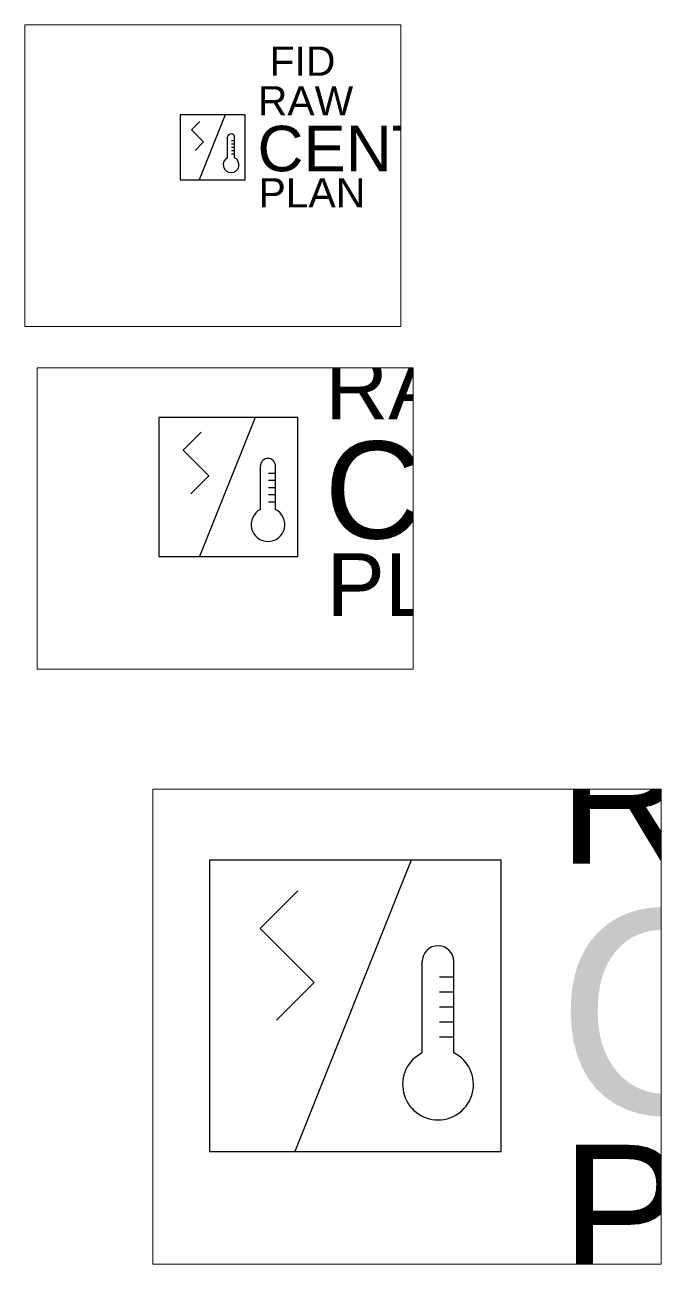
# Paper-space layout 'Layout1' of a CAD drawing. Header units: millimetres. Extents: x 0.7 to 23.4, y 7.1 to 51.3.
# The model-space entities are those that its viewports show. They can reach past a viewport. Long polylines and large blocks are cut down to what shows.
import ezdxf
from ezdxf.enums import TextEntityAlignment as Align

# ---------------------------------------------------------------- set-up
doc = ezdxf.new("R2010")
doc.units = ezdxf.units.MM
doc.header["$LTSCALE"] = 0.25
doc.styles.add('opis_czujki', font='arial.ttf')
doc.styles.add('opis_czujki_2', font='arial.ttf')

msp = doc.modelspace()

# ---------------------------------------------------------------- linework, layer by layer
for p, q in [((-79, 157.8), (-130.7, 106.2)), ((-130.7, 106.2), (-56.4, 31.9)), ((91.8, -64.6), (91.8, 60.6)), ((135.3, -64.6), (135.3, 60.6)), ((135.3, 39.2), (115.5, 39.2)), ((-108.1, -19.8), (-56.4, 31.9)), ((135.3, 18.6), (115.5, 18.6)), ((135.3, -2), (115.5, -2)), ((135.3, -22.6), (115.5, -22.6)), ((135.3, -43.2), (115.5, -43.2))]:
    msp.add_line(p, q)
msp.add_lwpolyline([(-200, -200), (200, -200), (200, 200), (-200, 200)], close=True)
msp.add_lwpolyline([(76.8, 200), (-83.1, -200)])
for centre, radius, start, end in [((113.6, 60.6), 21.8, 0, 180), ((113.6, -108.1), 48.6, 116.5786, 63.4214)]:
    msp.add_arc(centre, radius, start, end)

# ---------------------------------------------------------------- texts
at = {"style": 'opis_czujki_2', "flags": 9}
msp.add_attdef('FID', text='XX', height=180, dxfattribs=at).set_placement((552.8, 529.5), align=Align.MIDDLE_CENTER)
for tag, p, height, style, flags in [('RAW', (278.2, 195.3), 180, 'opis_czujki_2', 9), ('CENTRALA', (275.8, -148.4), 280, 'opis_czujki', 8), ('PLAN', (282.2, -370.9), 180, 'opis_czujki_2', 9)]:
    msp.add_attdef(tag, p, 'xx', height=height, dxfattribs=dict(style=style, flags=flags))

psp = doc.layouts.get("Layout1")

# ---------------------------------------------------------------- viewports
at = {"layer": '0', "color": 6}
psp.add_viewport(center=(7.441, 45.933), size=(13.419, 10.76441), view_center_point=(1.128, -174.851), view_height=1855.9322, dxfattribs=at)
for center, size, view_center_point, view_height, status in [((7.883, 33.694), (13.419, 10.76441), (-9.404, -90.589), 868.09732, 3), ((14.371, 15.557), (18.137, 16.95763), (71.044, -28.664), 652.21643, 4)]:
    psp.add_viewport(center=center, size=size, view_center_point=view_center_point, view_height=view_height, status=status, dxfattribs=at)

doc.saveas('drawing.dxf')
